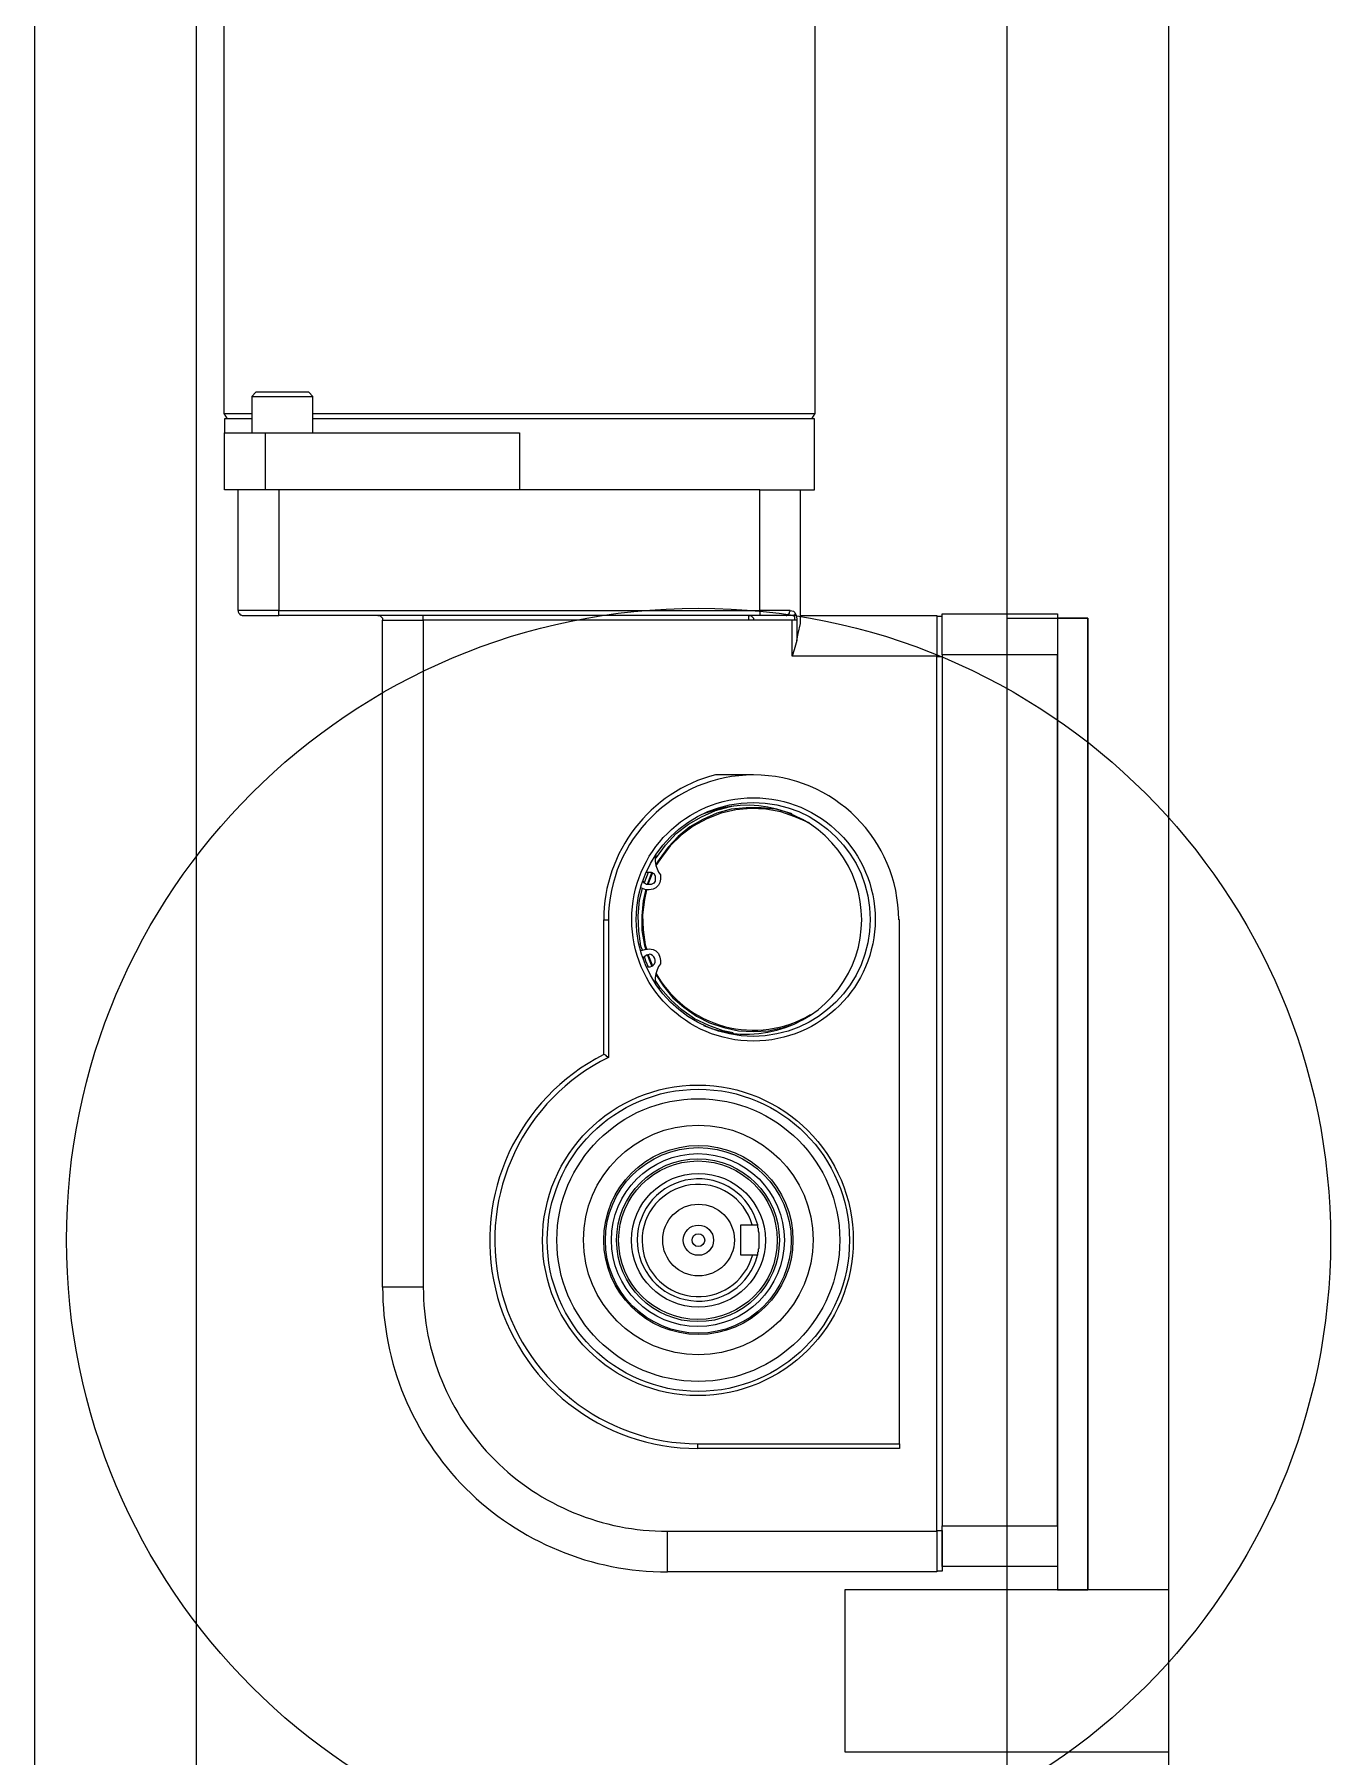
# Model space of a CAD drawing. Header units: inches. Extents: x 4 to 211, y 30 to 478.
# Drawn here: x 121.44 to 129.44, y 408.9 to 419.53 of the extents above; entities that cross this region are included whole.
import ezdxf

# ---------------------------------------------------------------- set-up
doc = ezdxf.new("R2010")
doc.units = ezdxf.units.IN
doc.header["$MEASUREMENT"] = 0
doc.layers.add('CONSTRUCTION', color=3, linetype='Continuous')
doc.layers.add('OBJECT', color=7, linetype='Continuous')

msp = doc.modelspace()

# ---------------------------------------------------------------- linework, layer by layer
at = {"layer": 'CONSTRUCTION'}
for p, q in [((122.61103, 421.71927), (122.61103, 417.19538)), ((126.26027, 417.19538), (126.26027, 421.71927)), ((122.80773, 417.32511), (122.78262, 417.3)), ((122.78262, 417.3), (122.78262, 417.07402)), ((122.78262, 417.3), (122.79517, 417.3)), ((122.79517, 417.3), (122.82028, 417.3)), ((122.82028, 417.32511), (122.80773, 417.32511)), ((122.8412, 417.32511), (122.82028, 417.32511)), ((122.82028, 417.3), (122.85376, 417.3)), ((122.87468, 417.32511), (122.8412, 417.32511)), ((122.85376, 417.3), (122.89561, 417.3)), ((122.91653, 417.32511), (122.87468, 417.32511)), ((122.89561, 417.3), (122.94164, 417.3)), ((122.96257, 417.32511), (122.91653, 417.32511)), ((122.94164, 417.3), (122.99186, 417.3)), ((123.0086, 417.32511), (122.96257, 417.32511)), ((122.99186, 417.3), (123.04208, 417.3)), ((123.05045, 417.32511), (123.0086, 417.32511)), ((123.04208, 417.3), (123.08393, 417.3)), ((123.08811, 417.32511), (123.05045, 417.32511)), ((123.08393, 417.3), (123.11741, 417.3)), ((123.11741, 417.32511), (123.08811, 417.32511)), ((123.12996, 417.32511), (123.11741, 417.32511)), ((123.11741, 417.3), (123.14252, 417.3)), ((123.13415, 417.32511), (123.12996, 417.32511)), ((123.15926, 417.3), (123.13415, 417.32511)), ((123.14252, 417.3), (123.15926, 417.3)), ((123.15926, 417.07402), (123.15926, 417.3)), ((122.61103, 417.19538), (122.63196, 417.1619)), ((122.61103, 417.19538), (122.61522, 417.19538)), ((122.61522, 417.19538), (122.63196, 417.19538)), ((122.6194, 417.1619), (122.61522, 417.1619)), ((122.61522, 417.1619), (122.61522, 417.07402)), ((122.64033, 417.1619), (122.6194, 417.1619)), ((122.63196, 417.19538), (122.66125, 417.19538)), ((122.66962, 417.1619), (122.64033, 417.1619)), ((122.66125, 417.19538), (122.7031, 417.19538)), ((122.71566, 417.1619), (122.66962, 417.1619)), ((122.7031, 417.19538), (122.75332, 417.19538)), ((122.77006, 417.1619), (122.71566, 417.1619)), ((122.75332, 417.19538), (122.78262, 417.19538)), ((122.78262, 417.1619), (122.77006, 417.1619)), ((123.15926, 417.19538), (123.18018, 417.19538)), ((123.20111, 417.1619), (123.15926, 417.1619)), ((123.18018, 417.19538), (123.29317, 417.19538)), ((123.31828, 417.1619), (123.20111, 417.1619)), ((123.29317, 417.19538), (123.41454, 417.19538)), ((123.43965, 417.1619), (123.31828, 417.1619)), ((123.41454, 417.19538), (123.54008, 417.19538)), ((123.56938, 417.1619), (123.43965, 417.1619)), ((123.54008, 417.19538), (123.674, 417.19538)), ((123.7033, 417.1619), (123.56938, 417.1619)), ((123.674, 417.19538), (123.81629, 417.19538)), ((123.84558, 417.1619), (123.7033, 417.1619)), ((123.81629, 417.19538), (123.95857, 417.19538)), ((123.98787, 417.1619), (123.84558, 417.1619)), ((123.95857, 417.19538), (124.10505, 417.19538)), ((124.13434, 417.1619), (123.98787, 417.1619)), ((124.10505, 417.19538), (124.2557, 417.19538)), ((124.285, 417.1619), (124.13434, 417.1619)), ((124.2557, 417.19538), (124.40636, 417.19538)), ((124.43565, 417.1619), (124.285, 417.1619)), ((124.40636, 417.19538), (124.55702, 417.19538)), ((124.58631, 417.1619), (124.43565, 417.1619)), ((124.55702, 417.19538), (124.70767, 417.19538)), ((124.73697, 417.1619), (124.58631, 417.1619)), ((124.70767, 417.19538), (124.85414, 417.19538)), ((124.88344, 417.1619), (124.73697, 417.1619)), ((124.85414, 417.19538), (125.00062, 417.19538)), ((125.02573, 417.1619), (124.88344, 417.1619)), ((125.00062, 417.19538), (125.13872, 417.19538)), ((125.16801, 417.1619), (125.02573, 417.1619)), ((125.13872, 417.19538), (125.27682, 417.19538)), ((125.30193, 417.1619), (125.16801, 417.1619)), ((125.27682, 417.19538), (125.40655, 417.19538)), ((125.43166, 417.1619), (125.30193, 417.1619)), ((125.40655, 417.19538), (125.5321, 417.19538)), ((125.55302, 417.1619), (125.43166, 417.1619)), ((125.5321, 417.19538), (125.64928, 417.19538)), ((125.6702, 417.1619), (125.55302, 417.1619)), ((125.64928, 417.19538), (125.75809, 417.19538)), ((125.77482, 417.1619), (125.6702, 417.1619)), ((125.75809, 417.19538), (125.85434, 417.19538)), ((125.87108, 417.1619), (125.77482, 417.1619)), ((125.85434, 417.19538), (125.94641, 417.19538)), ((125.95896, 417.1619), (125.87108, 417.1619)), ((125.94641, 417.19538), (126.02592, 417.19538)), ((126.03847, 417.1619), (125.95896, 417.1619)), ((126.02592, 417.19538), (126.09288, 417.19538)), ((126.10125, 417.1619), (126.03847, 417.1619)), ((126.09288, 417.19538), (126.15147, 417.19538)), ((126.15565, 417.1619), (126.10125, 417.1619)), ((126.15147, 417.19538), (126.19332, 417.19538)), ((126.20169, 417.1619), (126.15565, 417.1619)), ((126.19332, 417.19538), (126.22679, 417.19538)), ((126.23098, 417.1619), (126.20169, 417.1619)), ((126.22679, 417.19538), (126.24772, 417.19538)), ((126.24772, 417.1619), (126.23098, 417.1619)), ((126.23935, 417.1619), (126.26027, 417.19538)), ((126.24772, 417.19538), (126.26027, 417.19538)), ((126.25609, 417.1619), (126.24772, 417.1619)), ((126.25609, 417.07402), (126.25609, 417.1619)), ((122.61522, 417.07402), (122.6194, 417.07402)), ((122.61522, 416.72249), (122.61522, 417.07402)), ((122.6194, 417.07402), (122.63614, 417.07402)), ((122.63614, 417.07402), (122.65707, 417.07402)), ((122.65707, 417.07402), (122.69055, 417.07402)), ((122.69055, 417.07402), (122.72821, 417.07402)), ((122.72821, 417.07402), (122.77006, 417.07402)), ((122.77006, 417.07402), (122.81609, 417.07402)), ((122.81609, 417.07402), (122.86631, 417.07402)), ((122.86631, 417.07402), (122.86631, 416.72249)), ((122.86631, 417.07402), (124.43565, 417.07402)), ((124.43565, 417.07402), (124.43565, 416.72249)), ((126.25609, 416.72249), (126.25609, 417.07402)), ((122.6194, 416.72249), (122.61522, 416.72249)), ((122.63614, 416.72249), (122.6194, 416.72249)), ((122.65707, 416.72249), (122.63614, 416.72249)), ((122.69055, 416.72249), (122.65707, 416.72249)), ((122.72821, 416.72249), (122.69055, 416.72249)), ((122.69892, 415.97757), (122.69892, 416.72249)), ((122.77006, 416.72249), (122.72821, 416.72249)), ((122.81609, 416.72249), (122.77006, 416.72249)), ((122.86631, 416.72249), (122.81609, 416.72249)), ((124.43565, 416.72249), (122.86631, 416.72249)), ((122.95001, 416.72249), (122.95001, 415.97757)), ((124.58631, 416.72249), (124.43565, 416.72249)), ((124.73697, 416.72249), (124.58631, 416.72249)), ((124.88344, 416.72249), (124.73697, 416.72249)), ((124.97969, 416.72249), (124.88344, 416.72249)), ((125.91711, 416.72249), (124.97969, 416.72249)), ((125.91711, 416.72249), (125.96315, 416.72249)), ((125.91711, 415.97757), (125.91711, 416.72249)), ((125.96315, 416.72249), (126.01336, 416.72249)), ((126.01336, 416.72249), (126.05521, 416.72249)), ((126.05521, 416.72249), (126.09288, 416.72249)), ((126.09288, 416.72249), (126.12636, 416.72249)), ((126.12636, 416.72249), (126.14728, 416.72249)), ((126.14728, 416.72249), (126.16402, 416.72249)), ((126.16402, 416.72249), (126.16821, 416.72249)), ((126.16821, 416.72249), (126.20169, 416.72249)), ((126.16821, 415.91061), (126.16821, 416.72249)), ((126.20169, 416.72249), (126.23098, 416.72249)), ((126.23098, 416.72249), (126.24772, 416.72249)), ((126.24772, 416.72249), (126.25609, 416.72249)), ((122.69892, 415.97757), (122.69892, 415.97339)), ((122.7031, 415.97757), (122.69892, 415.97757)), ((122.69892, 415.97339), (122.69892, 415.9692)), ((122.69892, 415.9692), (122.7031, 415.96083)), ((122.71566, 415.97757), (122.7031, 415.97757)), ((122.7031, 415.96083), (122.70729, 415.95665)), ((122.70729, 415.95665), (122.71147, 415.95246)), ((122.71147, 415.95246), (122.71566, 415.95246)), ((122.74077, 415.97757), (122.71566, 415.97757)), ((122.71566, 415.95246), (122.72403, 415.94828)), ((122.72403, 415.94828), (122.72821, 415.94828)), ((122.72821, 415.94828), (122.7324, 415.94828)), ((122.7324, 415.94828), (122.74495, 415.94828)), ((122.77006, 415.97757), (122.74077, 415.97757)), ((122.74495, 415.94828), (122.76588, 415.94828)), ((122.76588, 415.94828), (122.79099, 415.94828)), ((122.80773, 415.97757), (122.77006, 415.97757)), ((122.79099, 415.94828), (122.82446, 415.94828)), ((122.85376, 415.97757), (122.80773, 415.97757)), ((122.82446, 415.94828), (122.86631, 415.94828)), ((122.89979, 415.97757), (122.85376, 415.97757)), ((122.86631, 415.94828), (122.90398, 415.94828)), ((122.95001, 415.97757), (122.89979, 415.97757)), ((122.90398, 415.94828), (122.95001, 415.94828)), ((122.95001, 415.97757), (125.91711, 415.97757)), ((122.95001, 415.97339), (122.95001, 415.97757)), ((122.95001, 415.9692), (122.95001, 415.97339)), ((122.95001, 415.96083), (122.95001, 415.9692)), ((122.95001, 415.95665), (122.95001, 415.96083)), ((122.95001, 415.95246), (122.95001, 415.95665)), ((122.95001, 415.94828), (122.95001, 415.95246)), ((125.91711, 415.94828), (122.95001, 415.94828)), ((123.56101, 415.94828), (123.56938, 415.94828)), ((123.56938, 415.94828), (123.57356, 415.94828)), ((123.57356, 415.94828), (123.57775, 415.94409)), ((123.57775, 415.94409), (123.58193, 415.93991)), ((123.58193, 415.93991), (123.58612, 415.93572)), ((123.58612, 415.93572), (123.5903, 415.93154)), ((123.5903, 415.93154), (123.5903, 415.92317)), ((123.5903, 415.92317), (123.5903, 415.91898)), ((123.5903, 415.91898), (123.59867, 415.91898)), ((123.5903, 411.80103), (123.5903, 415.91898)), ((123.59867, 415.91898), (123.61123, 415.91898)), ((123.61123, 415.91898), (123.63215, 415.91898)), ((123.63215, 415.91898), (123.66563, 415.91898)), ((123.66563, 415.91898), (123.7033, 415.91898)), ((123.7033, 415.91898), (123.74514, 415.91898)), ((123.74514, 415.91898), (123.79536, 415.91898)), ((123.79536, 415.91898), (123.8414, 415.91898)), ((123.8414, 415.94409), (123.8414, 415.94828)), ((123.8414, 415.93991), (123.8414, 415.94409)), ((123.8414, 415.93572), (123.8414, 415.93991)), ((123.8414, 415.93154), (123.8414, 415.93572)), ((123.8414, 415.92317), (123.8414, 415.93154)), ((123.8414, 415.91898), (123.8414, 415.92317)), ((123.8414, 415.91898), (123.8414, 411.80103)), ((126.11799, 415.91898), (123.8414, 415.91898)), ((125.85015, 415.94409), (125.85015, 415.94828)), ((125.85015, 415.94828), (125.85852, 415.94828)), ((125.85015, 415.93991), (125.85015, 415.94409)), ((125.85015, 415.93572), (125.85015, 415.93991)), ((125.85015, 415.93154), (125.85015, 415.93572)), ((125.85015, 415.92317), (125.85015, 415.93154)), ((125.85015, 415.91898), (125.85015, 415.92317)), ((125.85852, 415.94828), (125.86271, 415.94828)), ((125.86271, 415.94828), (125.86689, 415.94409)), ((125.86689, 415.94409), (125.87108, 415.93991)), ((125.87108, 415.93991), (125.87526, 415.93572)), ((125.87526, 415.93572), (125.87945, 415.93154)), ((125.87945, 415.93154), (125.87945, 415.92317)), ((125.87945, 415.92317), (125.88363, 415.91898)), ((125.94222, 415.97757), (125.91711, 415.97757)), ((125.91711, 415.97757), (125.91711, 415.97339)), ((125.91711, 415.97339), (125.91711, 415.9692)), ((125.91711, 415.9692), (125.91711, 415.96083)), ((125.91711, 415.96083), (125.91711, 415.95665)), ((125.91711, 415.95665), (125.91711, 415.95246)), ((125.91711, 415.95246), (125.91711, 415.94828)), ((125.93804, 415.94828), (125.91711, 415.94828)), ((125.96315, 415.94828), (125.93804, 415.94828)), ((125.96733, 415.97757), (125.94222, 415.97757)), ((125.98407, 415.94828), (125.96315, 415.94828)), ((125.99244, 415.97757), (125.96733, 415.97757)), ((126.00499, 415.94828), (125.98407, 415.94828)), ((126.01755, 415.97757), (125.99244, 415.97757)), ((126.02592, 415.94828), (126.00499, 415.94828)), ((126.04266, 415.97757), (126.01755, 415.97757)), ((126.04684, 415.94828), (126.02592, 415.94828)), ((126.06358, 415.97757), (126.04266, 415.97757)), ((126.06358, 415.94828), (126.04684, 415.94828)), ((126.08451, 415.97757), (126.06358, 415.97757)), ((126.08032, 415.94828), (126.06358, 415.94828)), ((126.12217, 415.94828), (126.08032, 415.94828)), ((126.08032, 415.94828), (126.08451, 415.94828)), ((126.10543, 415.97757), (126.08451, 415.97757)), ((126.08451, 415.94828), (126.08869, 415.95246)), ((126.08869, 415.95246), (126.09288, 415.95246)), ((126.09288, 415.95246), (126.09706, 415.95665)), ((126.09706, 415.95665), (126.10125, 415.96083)), ((126.10125, 415.9692), (126.10543, 415.97339)), ((126.10125, 415.96083), (126.10125, 415.9692)), ((126.10543, 415.97339), (126.10543, 415.97757)), ((126.10543, 415.97757), (126.12636, 415.97339)), ((126.11799, 415.69718), (126.11799, 415.91898)), ((126.12217, 415.91898), (126.11799, 415.91898)), ((126.12217, 415.94828), (126.12636, 415.94828)), ((126.12636, 415.94828), (126.12217, 415.94828)), ((126.12636, 415.91898), (126.12217, 415.91898)), ((126.12636, 415.97339), (126.13473, 415.96502)), ((126.12636, 415.94828), (126.13054, 415.95246)), ((126.13054, 415.94409), (126.12636, 415.94828)), ((126.13054, 415.91898), (126.12636, 415.91898)), ((126.13054, 415.95246), (126.13473, 415.95246)), ((126.13473, 415.93572), (126.13054, 415.94409)), ((126.13473, 415.91898), (126.13054, 415.91898)), ((126.13473, 415.96502), (126.1431, 415.94828)), ((126.13473, 415.95246), (126.13891, 415.95665)), ((126.13473, 415.92735), (126.13473, 415.93572)), ((126.13473, 415.91898), (126.13473, 415.92735)), ((126.13891, 415.91898), (126.13473, 415.91898)), ((126.1431, 415.91898), (126.13891, 415.91898)), ((126.1431, 415.94828), (126.14728, 415.92735)), ((126.14728, 415.91898), (126.1431, 415.91898)), ((126.14728, 415.92735), (126.14728, 415.91898)), ((126.14728, 415.91898), (126.14728, 415.79344)), ((126.15565, 415.83529), (126.16821, 415.89806)), ((126.16821, 415.94828), (127.00937, 415.94828)), ((126.16821, 415.89806), (126.16821, 415.91061)), ((127.00937, 415.94828), (127.00937, 415.94409)), ((127.00937, 415.94409), (127.04285, 415.94409)), ((127.00937, 415.94409), (127.00937, 415.93154)), ((127.00937, 415.94409), (127.00937, 415.94409)), ((127.00937, 415.93154), (127.00937, 415.90643)), ((127.00937, 415.90643), (127.00937, 415.87713)), ((127.04285, 415.95246), (127.04285, 415.95665)), ((127.04285, 415.95665), (127.75429, 415.95665)), ((127.04285, 415.93991), (127.04285, 415.95246)), ((127.04285, 415.9148), (127.04285, 415.93991)), ((127.04285, 415.8855), (127.04285, 415.9148)), ((127.04285, 415.84784), (127.04285, 415.8855)), ((127.75429, 415.95665), (127.75429, 415.95246)), ((127.75429, 415.95246), (127.75429, 415.93991)), ((127.75429, 415.93991), (127.75429, 415.9148)), ((127.75429, 415.9148), (127.75429, 415.8855)), ((127.75429, 415.8855), (127.75429, 415.84784)), ((126.14728, 415.79344), (126.13054, 415.73485)), ((126.14728, 415.79344), (126.15565, 415.83529)), ((127.00937, 415.87713), (127.00937, 415.83947)), ((127.00937, 415.83947), (127.00937, 415.79344)), ((127.00937, 415.79344), (127.00937, 415.7474)), ((127.04285, 415.80181), (127.04285, 415.84784)), ((127.04285, 415.75577), (127.04285, 415.80181)), ((127.75429, 415.84784), (127.75429, 415.80181)), ((127.75429, 415.80181), (127.75429, 415.75577)), ((126.13054, 415.73485), (126.11799, 415.69718)), ((127.00937, 415.69718), (126.11799, 415.69718)), ((127.00937, 415.7474), (127.00937, 415.69718)), ((127.00937, 410.29447), (127.00937, 415.69718)), ((127.04285, 415.693), (127.00937, 415.693)), ((127.04285, 415.70555), (127.04285, 415.75577)), ((127.75429, 415.70555), (127.04285, 415.70555)), ((127.04285, 415.70555), (127.04285, 410.32795)), ((127.75429, 415.75577), (127.75429, 415.70555)), ((127.75429, 410.32795), (127.75429, 415.70555)), ((125.73298, 414.96482), (125.64509, 414.96482)), ((125.82086, 414.96482), (125.73298, 414.96482)), ((125.87945, 414.96482), (125.82086, 414.96482)), ((125.55721, 414.70536), (125.64509, 414.74302)), ((125.65346, 414.72629), (125.56558, 414.68862)), ((125.67857, 414.72629), (125.59069, 414.69281)), ((125.64509, 414.74302), (125.73716, 414.76813)), ((125.74135, 414.75139), (125.65346, 414.72629)), ((125.77064, 414.74721), (125.67857, 414.72629)), ((125.73716, 414.76813), (125.7539, 414.77232)), ((125.83341, 414.75976), (125.74135, 414.75139)), ((125.86271, 414.75558), (125.77064, 414.74721)), ((125.92548, 414.75976), (125.83341, 414.75976)), ((125.95478, 414.75139), (125.86271, 414.75558)), ((126.01755, 414.75139), (125.92548, 414.75976)), ((126.04684, 414.73466), (125.95478, 414.75139)), ((126.10543, 414.72629), (126.01755, 414.75139)), ((126.13473, 414.70536), (126.04684, 414.73466)), ((126.11799, 414.7221), (126.10543, 414.72629)), ((125.40237, 414.60074), (125.4777, 414.65933)), ((125.48607, 414.64259), (125.41492, 414.584)), ((125.50699, 414.64677), (125.43166, 414.59237)), ((125.4777, 414.65933), (125.55721, 414.70536)), ((125.56558, 414.68862), (125.48607, 414.64259)), ((125.59069, 414.69281), (125.50699, 414.64677)), ((126.22261, 414.6677), (126.13473, 414.70536)), ((126.23098, 414.65933), (126.22261, 414.6677)), ((125.28101, 414.45427), (125.33541, 414.52959)), ((125.35215, 414.51704), (125.29775, 414.44171)), ((125.3647, 414.52541), (125.3103, 414.45427)), ((125.33541, 414.52959), (125.40237, 414.60074)), ((125.41492, 414.584), (125.35215, 414.51704)), ((125.43166, 414.59237), (125.3647, 414.52541)), ((125.27682, 414.46682), (125.27264, 414.45008)), ((125.27264, 414.4459), (125.28101, 414.45427)), ((125.27264, 414.45008), (125.27264, 414.42916)), ((125.27264, 414.42916), (125.27682, 414.40405)), ((125.3103, 414.45427), (125.27682, 414.40405)), ((125.29775, 414.44171), (125.27682, 414.41242)), ((125.27682, 414.40405), (125.28519, 414.38312)), ((125.19731, 414.30779), (125.19731, 414.31198)), ((125.20568, 414.29524), (125.19731, 414.30779)), ((125.20568, 414.29942), (125.23079, 414.3622)), ((125.21823, 414.28687), (125.20568, 414.29524)), ((125.21823, 414.3622), (125.23497, 414.3622)), ((125.23497, 414.28687), (125.21823, 414.28687)), ((125.25171, 414.3622), (125.22242, 414.28687)), ((125.2559, 414.35801), (125.2266, 414.28687)), ((125.23497, 414.3622), (125.24753, 414.3622)), ((125.24753, 414.28687), (125.23497, 414.28687)), ((125.24753, 414.3622), (125.26427, 414.35383)), ((125.26427, 414.29524), (125.24753, 414.28687)), ((125.26427, 414.35383), (125.27264, 414.34127)), ((125.27264, 414.30779), (125.26427, 414.29524)), ((125.27264, 414.34127), (125.27264, 414.32453)), ((125.27264, 414.32453), (125.27264, 414.30779)), ((125.28519, 414.38312), (125.29356, 414.3622)), ((125.29356, 414.3622), (125.30612, 414.34546)), ((125.30193, 414.29942), (125.29356, 414.28268)), ((125.30612, 414.32035), (125.30193, 414.29942)), ((125.30612, 414.34546), (125.30612, 414.32035)), ((125.16801, 414.09436), (125.17638, 414.19062)), ((125.17638, 414.19062), (125.19312, 414.26176)), ((125.21405, 414.25339), (125.18475, 414.26595)), ((125.19731, 414.18643), (125.18894, 414.09436)), ((125.20568, 414.1948), (125.19312, 414.09855)), ((125.21405, 414.25758), (125.19731, 414.18643)), ((125.21823, 414.25339), (125.20568, 414.1948)), ((125.23497, 414.25339), (125.21405, 414.25339)), ((125.26008, 414.25758), (125.23497, 414.25339)), ((125.27682, 414.26595), (125.26008, 414.25758)), ((125.29356, 414.28268), (125.27682, 414.26595)), ((125.1722, 413.99811), (125.16801, 414.09436)), ((125.18894, 414.09436), (125.18894, 414.0023)), ((125.19312, 414.09855), (125.19731, 414.00648)), ((124.95458, 414.06925), (124.96295, 414.06925)), ((124.95458, 413.23646), (124.95458, 414.06925)), ((124.96295, 414.06925), (124.96714, 414.06925)), ((124.96714, 414.06925), (124.97132, 414.06925)), ((124.97132, 414.06925), (124.97551, 414.06925)), ((124.97551, 414.06925), (124.97969, 414.06925)), ((124.97969, 414.06925), (124.98388, 414.06925)), ((124.98388, 414.06925), (124.98388, 413.21972)), ((125.18475, 413.90604), (125.1722, 413.99811)), ((125.18894, 414.0023), (125.20568, 413.91023)), ((125.19731, 414.00648), (125.20986, 413.91441)), ((126.7792, 414.06925), (126.77502, 414.06925)), ((126.7792, 410.83432), (126.7792, 414.06925)), ((125.19312, 413.88093), (125.18475, 413.90604)), ((125.21405, 413.88512), (125.18475, 413.87675)), ((125.20568, 413.91023), (125.21405, 413.88512)), ((125.20986, 413.91441), (125.21823, 413.8893)), ((125.21405, 413.88512), (125.23497, 413.8893)), ((125.23497, 413.8893), (125.26008, 413.88512)), ((125.26008, 413.88512), (125.27682, 413.87675)), ((125.27682, 413.87675), (125.29356, 413.86001)), ((125.29356, 413.86001), (125.30193, 413.83908)), ((125.19731, 413.83071), (125.20568, 413.84327)), ((125.20568, 413.84327), (125.21823, 413.85164)), ((125.21405, 413.81398), (125.20568, 413.84327)), ((125.23079, 413.77631), (125.21405, 413.81398)), ((125.21823, 413.85164), (125.23497, 413.85582)), ((125.22242, 413.85582), (125.23497, 413.82235)), ((125.2266, 413.85582), (125.23916, 413.82653)), ((125.23497, 413.82235), (125.25171, 413.7805)), ((125.23916, 413.82653), (125.2559, 413.78468)), ((125.28519, 413.75957), (125.27682, 413.73446)), ((125.29356, 413.7805), (125.28519, 413.75957)), ((125.30612, 413.79724), (125.29356, 413.7805)), ((125.30193, 413.83908), (125.30612, 413.81816)), ((125.30612, 413.81816), (125.30612, 413.79724)), ((125.27682, 413.73446), (125.27264, 413.71354)), ((125.27264, 413.71354), (125.27264, 413.68843)), ((125.30612, 413.64658), (125.27264, 413.6968)), ((125.27264, 413.68843), (125.27682, 413.67587)), ((125.27682, 413.73028), (125.32285, 413.65913)), ((125.36889, 413.57544), (125.30612, 413.64658)), ((125.32285, 413.65913), (125.38144, 413.58799)), ((125.43585, 413.51266), (125.36889, 413.57544)), ((125.38144, 413.58799), (125.4484, 413.5294)), ((125.51536, 413.45826), (125.43585, 413.51266)), ((125.4484, 413.5294), (125.52792, 413.475)), ((125.60324, 413.41641), (125.51536, 413.45826)), ((125.52792, 413.475), (125.60743, 413.43315)), ((125.60743, 413.43315), (125.69531, 413.40385)), ((125.69113, 413.38293), (125.60324, 413.41641)), ((125.7539, 413.37038), (125.69113, 413.38293)), ((125.69531, 413.40385), (125.78738, 413.38293)), ((125.78738, 413.38293), (125.87945, 413.37874)), ((125.87945, 413.37874), (125.97152, 413.38293)), ((125.97152, 413.38293), (126.06358, 413.40385)), ((126.06358, 413.40385), (126.11799, 413.42059)), ((124.96714, 413.23227), (124.95458, 413.23646)), ((124.97551, 413.2239), (124.96714, 413.23227)), ((124.97969, 413.2239), (124.97551, 413.2239)), ((124.98388, 413.21972), (124.97969, 413.2239)), ((125.79993, 412.18605), (125.87108, 412.18605)), ((125.79993, 411.99773), (125.79993, 412.18605)), ((125.87108, 412.18605), (125.87526, 412.18605)), ((125.87526, 412.18605), (125.90456, 412.18605)), ((125.90456, 412.18605), (125.90456, 412.18186)), ((125.90456, 412.18186), (125.90456, 412.17768)), ((125.90456, 412.17768), (125.90456, 412.17349)), ((125.90456, 412.17349), (125.90456, 412.16931)), ((125.90456, 412.16931), (125.90874, 412.16512)), ((125.90874, 412.16512), (125.90874, 412.16094)), ((125.90874, 412.16094), (125.90874, 412.15675)), ((125.90874, 412.15675), (125.90874, 412.14838)), ((125.90874, 412.14838), (125.91293, 412.13583)), ((125.91293, 412.13583), (125.91293, 412.13164)), ((125.91293, 412.13164), (125.91293, 412.12327)), ((125.91293, 412.12327), (125.91293, 412.10653)), ((125.91293, 412.10653), (125.91293, 412.10235)), ((125.91293, 412.10235), (125.91293, 412.09398)), ((125.91293, 412.09398), (125.91293, 412.07724)), ((125.91293, 412.07724), (125.91293, 412.06887)), ((125.91293, 412.06887), (125.91293, 412.0605)), ((125.91293, 412.0605), (125.91293, 412.05213)), ((125.91293, 412.05213), (125.91293, 412.04794)), ((125.87108, 411.99773), (125.79993, 411.99773)), ((125.87526, 411.99773), (125.87108, 411.99773)), ((125.90456, 411.99773), (125.87526, 411.99773)), ((125.90874, 412.01865), (125.90456, 412.01446)), ((125.90456, 412.01446), (125.90456, 412.0061)), ((125.90456, 412.0061), (125.90456, 412.00191)), ((125.90456, 412.00191), (125.90456, 411.99773)), ((125.91293, 412.03957), (125.90874, 412.03539)), ((125.90874, 412.03539), (125.90874, 412.02283)), ((125.90874, 412.02283), (125.90874, 412.01865)), ((125.91293, 412.04794), (125.91293, 412.03957)), ((123.59867, 411.80103), (123.5903, 411.80103)), ((123.61123, 411.80103), (123.59867, 411.80103)), ((123.63215, 411.80103), (123.61123, 411.80103)), ((123.66563, 411.80103), (123.63215, 411.80103)), ((123.7033, 411.80103), (123.66563, 411.80103)), ((123.74514, 411.80103), (123.7033, 411.80103)), ((123.79536, 411.80103), (123.74514, 411.80103)), ((123.8414, 411.80103), (123.79536, 411.80103)), ((125.53628, 410.83432), (126.7792, 410.83432)), ((125.53628, 410.83014), (125.53628, 410.83432)), ((125.53628, 410.82595), (125.53628, 410.83014)), ((125.53628, 410.82177), (125.53628, 410.82595)), ((125.53628, 410.81758), (125.53628, 410.82177)), ((125.53628, 410.8134), (125.53628, 410.81758)), ((125.53628, 410.80503), (125.53628, 410.8134)), ((126.7792, 410.80503), (125.53628, 410.80503)), ((126.7792, 410.83432), (126.7792, 410.83014)), ((126.7792, 410.83014), (126.7792, 410.82595)), ((126.7792, 410.82595), (126.7792, 410.82177)), ((126.7792, 410.82177), (126.7792, 410.81758)), ((126.7792, 410.81758), (126.7792, 410.8134)), ((126.7792, 410.8134), (126.7792, 410.80503)), ((125.34796, 410.29447), (127.00937, 410.29447)), ((125.34796, 410.24425), (125.34796, 410.29447)), ((125.34796, 410.19821), (125.34796, 410.24425)), ((127.00937, 410.29865), (127.04285, 410.29865)), ((127.00937, 410.29447), (127.00937, 410.24425)), ((127.00937, 410.24425), (127.00937, 410.19821)), ((127.04285, 410.32795), (127.75429, 410.32795)), ((127.04285, 410.28191), (127.04285, 410.32795)), ((127.04285, 410.29865), (127.04285, 410.25262)), ((127.04285, 410.23169), (127.04285, 410.28191)), ((127.04285, 410.25262), (127.04285, 410.2024)), ((127.75429, 410.32795), (127.75429, 410.28191)), ((127.75429, 410.28191), (127.75429, 410.23169)), ((125.34796, 410.15637), (125.34796, 410.19821)), ((125.34796, 410.1187), (125.34796, 410.15637)), ((127.00937, 410.19821), (127.00937, 410.15637)), ((127.00937, 410.15637), (127.00937, 410.1187)), ((127.04285, 410.18985), (127.04285, 410.23169)), ((127.04285, 410.2024), (127.04285, 410.16055)), ((127.04285, 410.15218), (127.04285, 410.18985)), ((127.04285, 410.16055), (127.04285, 410.12289)), ((127.04285, 410.12289), (127.04285, 410.15218)), ((127.75429, 410.23169), (127.75429, 410.18985)), ((127.75429, 410.18985), (127.75429, 410.15218)), ((127.75429, 410.15218), (127.75429, 410.12289)), ((125.34796, 410.08522), (125.34796, 410.1187)), ((125.34796, 410.0643), (125.34796, 410.08522)), ((125.34796, 410.04756), (125.34796, 410.0643)), ((125.34796, 410.04337), (125.34796, 410.04756)), ((127.00937, 410.04337), (125.34796, 410.04337)), ((127.00937, 410.1187), (127.00937, 410.08522)), ((127.00937, 410.08522), (127.00937, 410.0643)), ((127.00937, 410.0643), (127.00937, 410.04756)), ((127.00937, 410.04756), (127.00937, 410.04337)), ((127.04285, 410.04756), (127.00937, 410.04756)), ((127.00937, 410.04756), (127.00937, 410.04756)), ((127.04285, 410.09778), (127.04285, 410.12289)), ((127.04285, 410.12289), (127.04285, 410.08941)), ((127.04285, 410.08522), (127.04285, 410.09778)), ((127.04285, 410.08941), (127.04285, 410.06848)), ((127.04285, 410.07685), (127.04285, 410.08522)), ((127.75429, 410.07685), (127.04285, 410.07685)), ((127.04285, 410.06848), (127.04285, 410.05174)), ((127.04285, 410.05174), (127.04285, 410.04756)), ((127.75429, 410.12289), (127.75429, 410.09778)), ((127.75429, 410.09778), (127.75429, 410.08522)), ((127.75429, 410.08522), (127.75429, 410.07685))]:
    msp.add_line(p, q, dxfattribs=at)
for centre, radius in [((125.8786, 414.07131), 0.75116), ((125.87742, 414.07141), 0.72196), ((125.53582, 412.0902), 0.95875), ((125.53884, 412.09031), 0.93272), ((125.53848, 412.09156), 0.87288), ((125.53824, 412.09263), 0.7086), ((125.539, 412.09205), 0.58364), ((125.53836, 412.09004), 0.57309), ((125.53584, 412.09198), 0.53348), ((125.5365, 412.0906), 0.50241), ((125.53615, 412.09081), 0.4895), ((125.53932, 412.0903), 0.41316), ((125.53995, 412.09218), 0.22129), ((125.53906, 412.09115), 0.09349), ((125.53891, 412.0913), 0.03926)]:
    msp.add_circle(centre, radius, dxfattribs=at)
for centre, radius, start, end in [((125.88058, 414.06927), 0.92599, 104.732383, 180.001156), ((125.87945, 414.06752), 0.89557, 0.111136, 179.888864), ((125.84009, 414.06925), 0.7066, 247.50705, 112.49295), ((125.23345, 413.81664), 0.03922, 247.166346, 87.776039), ((125.87942, 414.08015), 0.69264, 209.54137, 300.501971), ((125.53605, 412.09027), 1.28524, 116.898964, 270.010433), ((125.5403, 412.09191), 1.2576, 116.260304, 269.817009), ((125.53919, 412.09223), 0.37739, 14.401111, 345.498369), ((125.53822, 412.08928), 0.34664, 16.210063, 344.621207), ((125.34573, 411.7988), 1.75542, 179.926939, 270.073061), ((125.34509, 411.79816), 1.50369, 179.890305, 270.109695)]:
    msp.add_arc(centre, radius, start, end, dxfattribs=at)
at = {"layer": 'OBJECT'}
for points in [[(121.44179, 384.66515), (122.44179, 384.66515), (122.44179, 429.16515), (121.44179, 429.16515)], [(127.44179, 384.66515), (128.44179, 384.66515), (128.44179, 429.16515), (127.44179, 429.16515)], [(127.94179, 415.93184), (127.94179, 409.93184), (127.44179, 409.93184), (127.44179, 408.93184), (128.44179, 408.93184), (128.44179, 428.93935), (127.44179, 428.93935), (127.44179, 415.93184)], [(127.94179, 415.93184), (127.75429, 415.93184), (127.75429, 409.93184), (127.94179, 409.93184)], [(128.44179, 409.93184), (126.44179, 409.93184), (126.44179, 408.93184), (128.44179, 408.93184)]]:
    msp.add_lwpolyline(points, close=True, dxfattribs=at)
msp.add_circle((125.53995, 412.09218), 3.9, dxfattribs=at)

doc.saveas('drawing.dxf')
